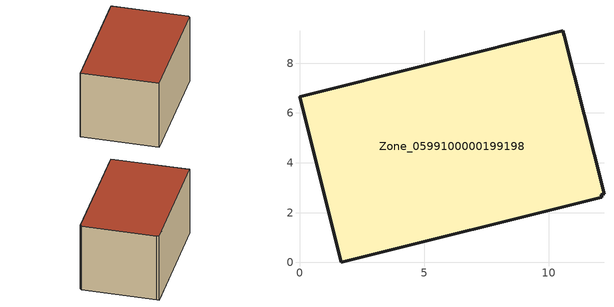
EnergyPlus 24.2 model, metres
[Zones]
Zone_0599100000199198
 floor ground (C_G): 10.63,9.1 12.22,2.75 12.11,2.72 12.13,2.62 1.67,0 0,6.66 10.57,9.31 z0
 wall outside (C_F): 1.67,0 12.13,2.62 12.11,2.72 12.22,2.75 10.63,9.1 10.57,9.31 0,6.66 1.67,0 z0:6.34
 roof outside (C_R): 12.22,2.75 10.63,9.1 10.57,9.31 0,6.66 1.67,0 12.13,2.62 12.11,2.72 z6.34
[BUILDING]
Pand.0599100000199198: North Axis=0; Terrain=City; Loads Convergence Tolerance Value=0.04; Temperature Convergence Tolerance Value=0.4; Solar Distribution=FullExterior; Maximum Number of Warmup Days=25; Minimum Number of Warmup Days=1
[Site:Location]
Rotterdam.The.Hague.AP_ZH_NLD Design_Conditions: Latitude=51.96; Longitude=4.45; Time Zone=1; Elevation=-4.5
[SITE:GROUNDTEMPERATURE:BUILDINGSURFACE]
18, 18, 18, 18, 18, 18, 18, 18, 18, 18, 18, 18
[MATERIAL] Thermal Absorptance=0.9; Solar Absorptance=0.7; Visible Absorptance=0.7
Name | Roughness | Thickness | Conductivity | Density | Specific Heat
G.TI.1946-1964 | MediumSmooth | 0.15 | 1 | 540 | 1210
F.TI.1946-1964 | Rough | 0.3 | 0.857143 | 1920 | 840
R.TI.1946-1964 | MediumRough | 0.2 | 0.277778 | 1500 | 1000
[CONSTRUCTION]
C_G: G.TI.1946-1964
C_F: F.TI.1946-1964
C_R: R.TI.1946-1964
[ZONE]
Zone_0599100000199198: Type=1; Multiplier=1; Ceiling Height=Autocalculate; Volume=Autocalculate; Floor Area=autocalculate; Part of Total Floor Area=Yes
[ZONEINFILTRATION:DESIGNFLOWRATE]
Infil_Zone_0599100000199198: Zone or ZoneList or Space or SpaceList=Zone_0599100000199198; Schedule=AlwaysOn; Design Flow Rate Calculation Method=Flow/Area; Flow Rate per Floor Area=0.003; Constant Term Coefficient=1; Temperature Term Coefficient=0; Velocity Term Coefficient=0; Velocity Squared Term Coefficient=0
[HVACTEMPLATE:ZONE:IDEALLOADSAIRSYSTEM]
Zone_0599100000199198: Maximum Heating Supply Air Temperature=50; Minimum Cooling Supply Air Temperature=13; Maximum Heating Supply Air Humidity Ratio=0.0156; Minimum Cooling Supply Air Humidity Ratio=0.0077; Heating Limit=NoLimit; Cooling Limit=NoLimit; Dehumidification Control Type=ConstantSensibleHeatRatio; Cooling Sensible Heat Ratio=0.7; Dehumidification Setpoint=60; Humidification Control Type=None; Humidification Setpoint=30; Outdoor Air Method=None; Outdoor Air Flow Rate per Person=0.00944; Outdoor Air Flow Rate per Zone Floor Area=0; Outdoor Air Flow Rate per Zone=0; Demand Controlled Ventilation Type=None; Outdoor Air Economizer Type=NoEconomizer; Heat Recovery Type=None; Sensible Heat Recovery Effectiveness=0.7; Latent Heat Recovery Effectiveness=0.65
[ZONECONTROL:THERMOSTAT]
ThermostatControl_Zone_0599100000199198: Zone or ZoneList=Zone_0599100000199198; Control Type Schedule=DualSetpointControlType; Control 1=Thermostat_Zone_0599100000199198; Temperature Difference Between Cutout And Setpoint=0
[THERMOSTATSETPOINT:DUALSETPOINT]
Thermostat_Zone_0599100000199198: Heating Setpoint Temperature Schedule=HeatingSetpoint_Zone_0599100000199198; Cooling Setpoint Temperature Schedule=CoolingSetpoint_Zone_0599100000199198
[SCHEDULE:COMPACT]
HeatingSetpoint_Zone_0599100000199198: Through: 12/31, For: AllDays, Until: 24:00, 21
CoolingSetpoint_Zone_0599100000199198: Through: 12/31, For: AllDays, Until: 24:00, 24
DualSetpointControlType: Through: 12/31, For: AllDays, Until: 24:00, 4
AlwaysOn: Through: 12/31, For: AllDays, Until: 24:00, 1
